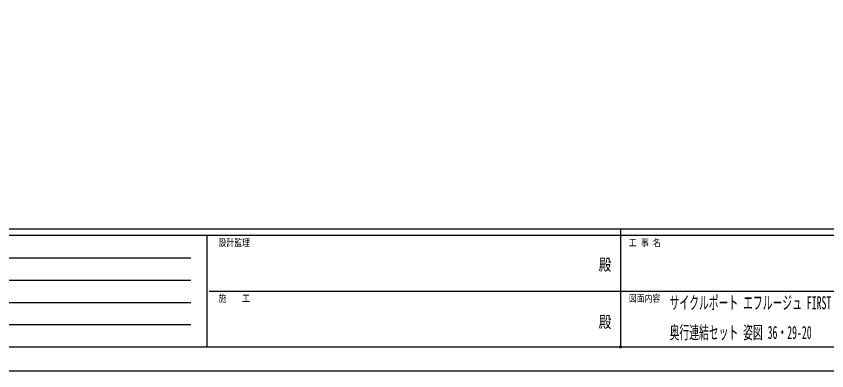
# Model space of a CAD drawing. Units: millimetres, scale not verified. Extents: x -12615 to 12615, y -8910 to 8910.
# Drawn here: x -5713 to 1930, y -8910 to -5567 of the extents above; entities that cross this region are included whole.
import ezdxf
from ezdxf.enums import TextEntityAlignment as Align

# ---------------------------------------------------------------- set-up
doc = ezdxf.new("R2010")
doc.units = ezdxf.units.MM
doc.header["$LTSCALE"] = 40
doc.header["$PDMODE"] = 32
doc.header["$PDSIZE"] = 20
doc.layers.add('0-2_USER1', color=3, linetype='Continuous')
doc.layers.add('0-8_YKK_ZWAK', color=7, linetype='Continuous')
doc.styles.add('ＭＳ ゴシック', font='')
doc.styles.get('ＭＳ ゴシック').set_extended_font_data('MS Gothic')

msp = doc.modelspace()

# ---------------------------------------------------------------- linework, layer by layer
at = {"layer": '0-8_YKK_ZWAK'}
for p, q in [((11685.06, -7575), (-11714.94, -7575)), ((-3914.94, -7635), (-11714.94, -7635)), ((-3914.94, -7635), (-3914.94, -8685)), ((-14.94, -7635), (-3914.94, -7635)), ((-14.94, -7575), (-14.94, -8685)), ((3885.06, -7635), (-14.94, -7635)), ((-11587.44, -7845), (-4064.94, -7845)), ((-11587.44, -8055), (-4064.94, -8055)), ((-3892.44, -8160), (-14.94, -8160)), ((-14.94, -8160), (3885.06, -8160)), ((-11587.44, -8265), (-4064.94, -8265)), ((-11587.44, -8475), (-4064.94, -8475)), ((-11714.94, -8685), (-3914.94, -8685)), ((-3914.94, -8685), (-14.94, -8685)), ((-14.94, -8685), (3885.06, -8685))]:
    msp.add_line(p, q, dxfattribs=at)
msp.add_lwpolyline([(-12615, -8910), (12615, -8910), (12615, 8910), (-12615, 8910)], close=True, dxfattribs=at)
msp.add_point((-14.94, -8685), dxfattribs=at)

# ---------------------------------------------------------------- texts
at = {"layer": '0-2_USER1', "style": 'ＭＳ ゴシック', "width": 0.55}
for s, p in [('サイクルポート エフルージュ FIRST ミニ T 600タイプ', (448, -8367)), ('奥行連結セット 姿図 36・29-20', (448, -8647))]:
    msp.add_text(s, height=123.2, dxfattribs=at).set_placement(p, align=Align.BOTTOM_LEFT)
at = {"layer": '0-8_YKK_ZWAK', "style": 'ＭＳ ゴシック', "width": 0.8}
for s, height, p in [('設計監理', 65.98, (-3804.94, -7755)), ('工 事 名', 65.98, (63.81, -7755)), ('殿', 110, (-221, -7997.5)), ('施\u3000\u3000工', 65.98, (-3804.94, -8280)), ('図面内容', 65.98, (63.81, -8280)), ('殿', 110, (-221, -8537.5))]:
    msp.add_text(s, height=height, dxfattribs=at).set_placement(p, align=Align.BOTTOM_LEFT)

doc.saveas('drawing.dxf')
